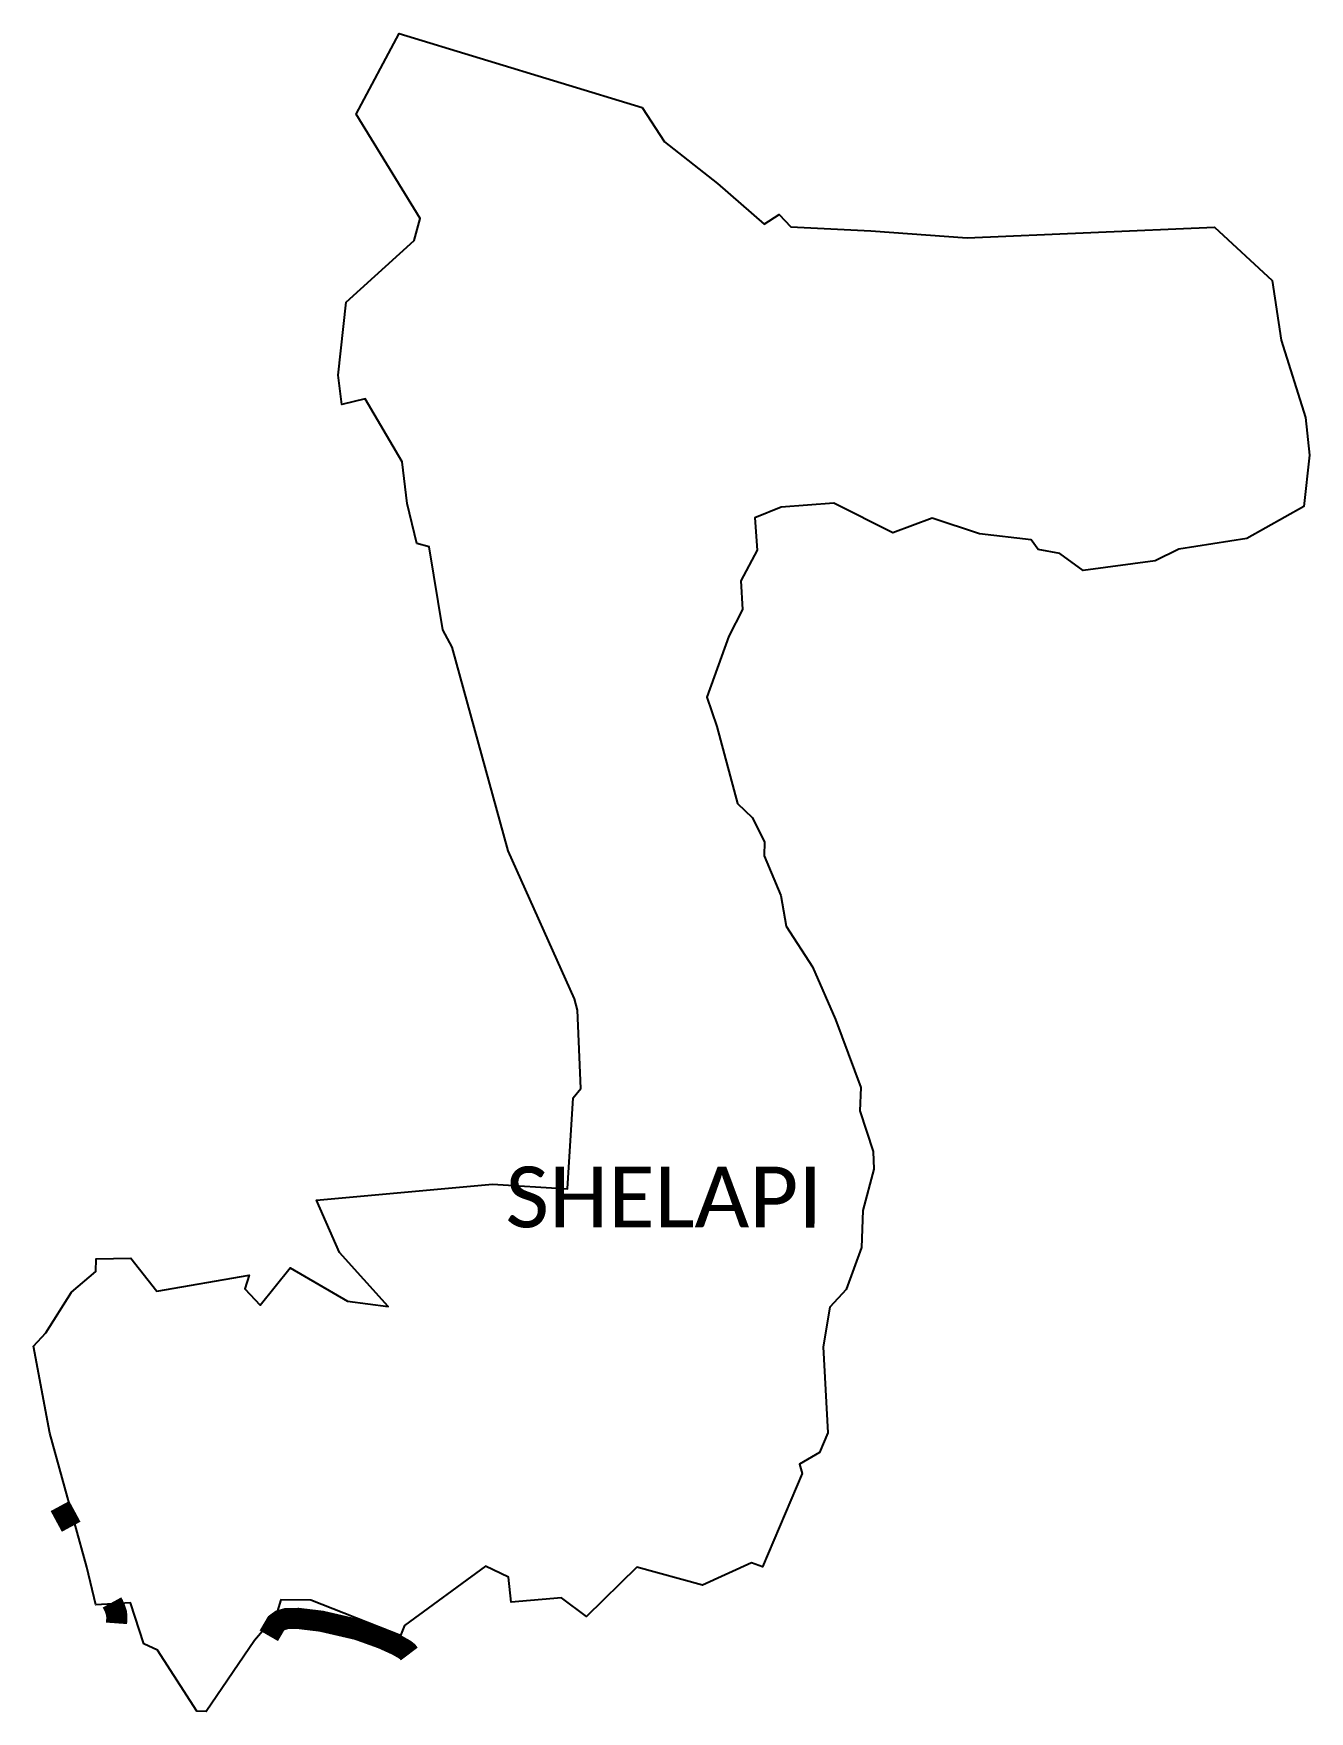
# Model space of a CAD drawing. Header units: metres. Extents: x 340396 to 343408, y 1762643 to 1766604.
import ezdxf

# ---------------------------------------------------------------- set-up
doc = ezdxf.new("R2010")
doc.units = ezdxf.units.M
for name, color, linetype in [('UNPROTECTED', 130, 'Continuous'), ('village', 3, 'Continuous'), ('VILLAGE NAME', 250, 'Continuous')]:
    doc.layers.add(name, color=color, linetype=linetype)

msp = doc.modelspace()

# ---------------------------------------------------------------- linework, layer by layer
at = {"color": 3}
for points in [[(342120.5, 1766153.9), (342155.7, 1766177.2), (342183.7, 1766147.7), (342372.1, 1766138.3), (342600.2, 1766121.9), (343183.7, 1766146.6), (343319.9, 1766020.8), (343341.3, 1765879.9), (343398.5, 1765697.9), (343407.9, 1765608.6), (343394.3, 1765487.7), (343260, 1765412.3), (343099.3, 1765386.8), (343043.4, 1765359.5), (342873.5, 1765336.8), (342819, 1765376.8), (342767.7, 1765386.1), (342750.7, 1765408.5), (342628.9, 1765423.4), (342517.4, 1765460.2), (342424.1, 1765425), (342285.5, 1765495.1), (342160.6, 1765485.7), (342098.4, 1765460.9), (342104.3, 1765384.4), (342065.2, 1765312.2), (342069.4, 1765244.4), (342037.1, 1765181.6), (341985.1, 1765037.2), (342008.7, 1764968.5), (342057.5, 1764786.2), (342092.4, 1764753.1), (342121.8, 1764696.3), (342121, 1764662.9), (342160.3, 1764569.4), (342172.4, 1764496.9), (342234.9, 1764401.1), (342288.7, 1764276.8), (342348.5, 1764115.8), (342346.4, 1764061.2), (342378.2, 1763965), (342379.2, 1763923.4), (342353.6, 1763825.5), (342350.3, 1763738.4), (342314.4, 1763639), (342275.7, 1763597.7), (342259.8, 1763503.8), (342270.7, 1763300.9), (342251.4, 1763254.6), (342204.2, 1763226.8), (342210.4, 1763204.9), (342117.1, 1762984.1), (342090.9, 1762994.2), (341975, 1762940.8), (341820.2, 1762983.8), (341701.4, 1762867.1), (341642.3, 1762911.1), (341523.6, 1762901.1), (341517.3, 1762960.2), (341462.5, 1762985.7), (341271.7, 1762846), (341262.2, 1762822.5), (341050.8, 1762905.9), (340980, 1762906.4), (340968.8, 1762870.3), (340917.5, 1762810.1), (340803.6, 1762643), (340781.1, 1762644), (340688.6, 1762787.4), (340656, 1762802.3), (340624.8, 1762899), (340542.6, 1762894.6), (340521.4, 1762983.6), (340434.4, 1763299.9), (340395.9, 1763505), (340424.7, 1763536.8), (340485.5, 1763632.8), (340543.1, 1763681.8), (340543.6, 1763711.1), (340625.2, 1763713), (340687.1, 1763635.1), (340904.8, 1763672.6), (340895, 1763640.3), (340930.6, 1763601.9), (341001.9, 1763690.1), (341137, 1763611.3), (341232.7, 1763599.1), (341118.1, 1763726.3), (341064, 1763850), (341479.4, 1763887.9), (341656.5, 1763877.1), (341669.6, 1764091.5), (341687.7, 1764113.7), (341680.2, 1764298.4), (341673.2, 1764324.9), (341516.7, 1764674.6), (341384.5, 1765155.8), (341362.1, 1765196.1), (341329.7, 1765392.3), (341301.1, 1765400), (341278.1, 1765495), (341265.9, 1765592.8), (341178.7, 1765742), (341124, 1765728), (341115.1, 1765797.7), (341133.6, 1765970.2), (341294.8, 1766115.8), (341308.7, 1766167.6), (341157.5, 1766413.7), (341258.8, 1766604), (341832.9, 1766429.8)], [(341832.9, 1766429.8), (341885.2, 1766348.3)], [(341885.2, 1766348.3), (342010.4, 1766249.9)]]:
    msp.add_lwpolyline(points, dxfattribs=at)
at = {"layer": 'UNPROTECTED', "const_width": 50, "flags": 128}
for points in [[(340458.3, 1763127.9), (340484.7, 1763079)], [(340581.2, 1762900.4), (340583.9, 1762895.5), (340588, 1762886.4), (340591.8, 1762875.1), (340592.6, 1762863.3), (340591.7, 1762851)]]:
    msp.add_lwpolyline(points, dxfattribs=at)
at = {"layer": 'UNPROTECTED', "flags": 128}
msp.add_lwpolyline([(340951.3, 1762821.6, 50, 50, 0), (340954.3, 1762826.8, 50, 50, 0), (340962.1, 1762840, 50, 50, 0), (340968.3, 1762850.6, 50, 50, 0), (340978.1, 1762857.9, 50, 50, 0), (340993.8, 1762862.4, 50, 50, 0), (341020.6, 1762862.6, 50, 50, 0), (341075.6, 1762856, 50, 50, 0), (341160.5, 1762836.4, 50, 50, 0), (341218.9, 1762815.4, 50, 50, 0), (341253.3, 1762799.8, 50, 50, 0), (341272.1, 1762789.2, 50, 50, 0), (341278.8, 1762784, 50, 50, 0), (341282.9, 1762778.6, 0, 0, 0)], format="xyseb", dxfattribs=at)
at = {"layer": 'village'}
msp.add_lwpolyline([(342010.4, 1766249.9), (342120.5, 1766153.9)], dxfattribs=at)

# ---------------------------------------------------------------- texts
at = {"layer": 'VILLAGE NAME', "insert": (341510.1, 1763929.4), "char_height": 143.7, "attachment_point": 1, "rotation": 359.9793}
msp.add_mtext_dynamic_manual_height_columns('{\\fCalibri|b0|i0|c0|p34;SHELAPI}', width=1418, gutter_width=718.5, heights=[0], dxfattribs=at)

doc.saveas('drawing.dxf')
